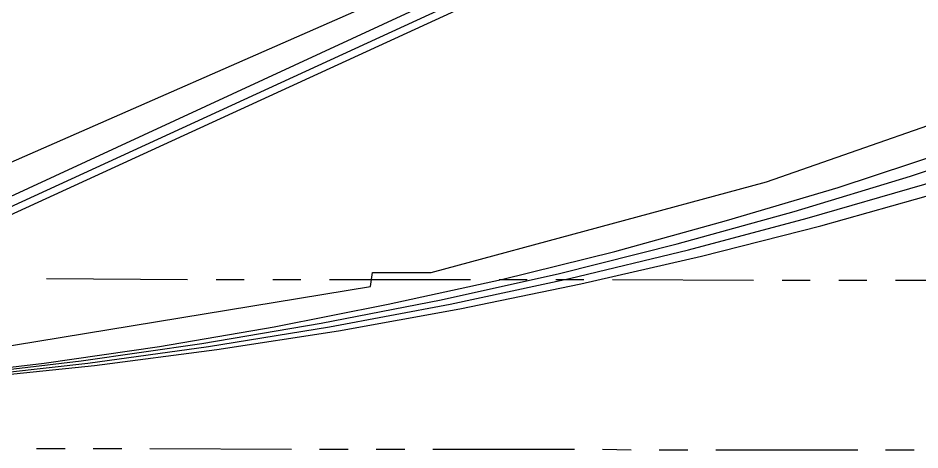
# Model space of a CAD drawing. Header units: feet. Extents: x -84 to 198, y -22 to 181.
# Drawn here: x 74.38 to 90.31, y 6.71 to 14.34 of the extents above; entities that cross this region are included whole.
import ezdxf

# ---------------------------------------------------------------- set-up
doc = ezdxf.new("R2010")
doc.units = ezdxf.units.FT
doc.layers.add('A-AREA-UNIDAD', color=30, linetype='CONTINUOUS')
doc.layers.add('A-LINEA', color=7, linetype='CONTINUOUS')

msp = doc.modelspace()

# ---------------------------------------------------------------- linework, layer by layer
at = {"layer": 'A-AREA-UNIDAD'}
msp.add_lwpolyline([(63.232, 7.68), (66.96, 7.7156), (67.44, 7.9644), (73.04, 8.3556), (80.608, 9.6), (80.64, 9.8489), (81.68, 9.8489), (87.6, 11.4489), (92.192, 13.0489), (96.512, 14.8444), (100.992, 17.0489), (104.88, 19.2356), (108.72, 21.7244), (112.288, 24.32), (118.8, 29.9556), (122.72, 34.0444), (124.928, 36.7644)], dxfattribs=at)
at = {"layer": 'A-LINEA'}
for p, q in [((67.6863, 8.1531), (121.5282, 33.0731)), ((67.2638, 7.8013), (121.7722, 32.846)), ((64.6373, 7.5663), (121.8893, 32.7279)), ((67.2173, 7.6394), (121.8893, 32.7413)), ((74.88, 9.7378), (77.3733, 9.7244)), ((77.88, 9.7244), (78.3733, 9.7244)), ((78.88, 9.7244), (79.3733, 9.7244)), ((79.88, 9.7244), (82.3733, 9.7244)), ((82.88, 9.7244), (83.3733, 9.7244)), ((83.88, 9.7244), (84.3733, 9.7244)), ((84.88, 9.7244), (87.3733, 9.7111)), ((87.88, 9.7111), (88.3733, 9.7111)), ((88.88, 9.7111), (89.3733, 9.7111)), ((89.88, 9.7111), (92.3733, 9.7111)), ((74.7067, 6.7378), (75.2133, 6.7378)), ((75.7067, 6.7378), (76.2133, 6.7378)), ((76.7067, 6.7378), (79.2133, 6.7244)), ((79.7067, 6.7244), (80.2133, 6.7244)), ((80.7067, 6.7244), (81.2133, 6.7244)), ((81.7067, 6.7244), (84.2133, 6.7244)), ((84.7067, 6.7244), (85.2133, 6.7111)), ((85.7067, 6.7111), (86.2133, 6.7111)), ((86.7067, 6.7111), (89.2133, 6.7111)), ((89.7067, 6.7111), (90.2133, 6.7111))]:
    msp.add_line(p, q, dxfattribs=at)
for points in [[(64.7867, 7.5511), (66.9333, 7.5911), (69.08, 7.6844), (71.2267, 7.8311), (73.36, 8.0311), (75.4933, 8.2844), (77.6267, 8.5911), (79.7333, 8.9511), (81.8533, 9.3644), (83.9467, 9.8311), (86.0267, 10.3511), (88.0933, 10.9244), (90.1467, 11.5511), (92.1867, 12.2311), (94.2133, 12.9511), (96.2133, 13.7378), (98.1867, 14.5644), (100.1467, 15.4444), (102.0933, 16.3644), (104, 17.3378), (105.8933, 18.3644), (107.7467, 19.4311), (109.5867, 20.5511)], [(64.8267, 7.5511), (66.9867, 7.5911), (69.1467, 7.6711), (71.3067, 7.8044), (73.4533, 8.0044), (75.6133, 8.2444), (77.7467, 8.5378), (79.88, 8.8844), (82.0133, 9.2844), (84.12, 9.7378), (86.2267, 10.2444), (88.32, 10.8044), (90.4, 11.4044), (92.4533, 12.0578), (94.4933, 12.7644), (96.52, 13.5244), (98.5333, 14.3244), (100.52, 15.1778), (102.48, 16.0844), (104.4267, 17.0311), (106.3467, 18.0178), (108.24, 19.0711), (110.1067, 20.1511)], [(64.8533, 7.5511), (67.04, 7.5778), (69.2133, 7.6578), (71.3867, 7.7911), (73.56, 7.9778), (75.7333, 8.2044), (77.8933, 8.4844), (80.04, 8.8178), (82.1867, 9.2044), (84.32, 9.6444), (86.4533, 10.1378), (88.56, 10.6711), (90.6533, 11.2578), (92.7467, 11.8844), (94.8133, 12.5644), (96.8667, 13.2978), (98.9067, 14.0844), (100.92, 14.9111), (102.92, 15.7911), (104.8933, 16.7111), (106.84, 17.6711), (108.7733, 18.6844), (110.68, 19.7511)], [(64.8533, 7.5511), (67.04, 7.5778), (69.2133, 7.6578), (71.3867, 7.7911), (73.56, 7.9778), (75.7333, 8.2044), (77.8933, 8.4844), (80.04, 8.8178), (82.1867, 9.2044), (84.32, 9.6444), (86.4533, 10.1378), (88.56, 10.6711), (90.6533, 11.2578), (92.7467, 11.8844), (94.8133, 12.5644), (96.8667, 13.2978), (98.9067, 14.0844), (100.92, 14.9111), (102.92, 15.7911), (104.8933, 16.7111), (106.84, 17.6711), (108.7733, 18.6844), (110.68, 19.7511)], [(64.6, 7.5644), (66.6533, 7.5911), (68.7067, 7.6844), (70.76, 7.8178), (72.8, 8.0044), (74.84, 8.2444), (76.88, 8.5378), (78.9067, 8.8844), (80.92, 9.2844), (82.92, 9.7244), (84.92, 10.2178), (86.8933, 10.7644), (88.8667, 11.3511), (90.8133, 11.9911)]]:
    msp.add_lwpolyline(points, dxfattribs=at)

doc.saveas('drawing.dxf')
